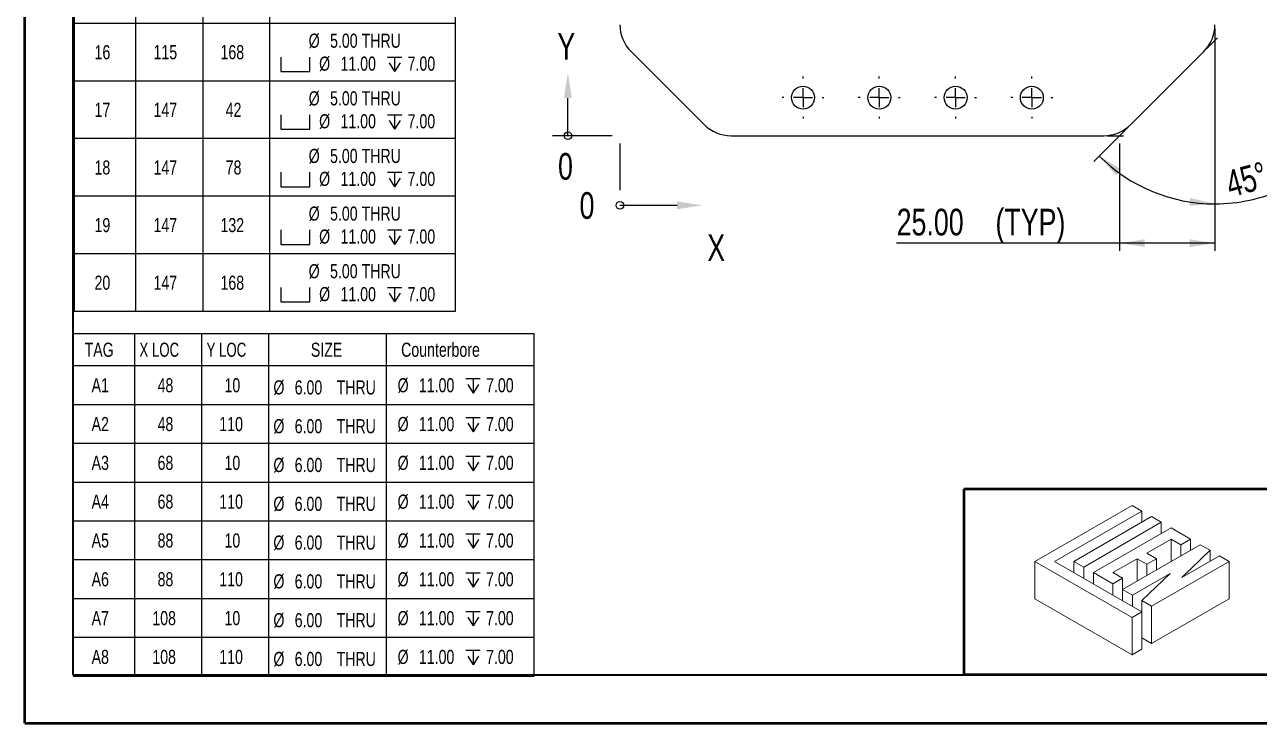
# Model space of a CAD drawing. Header units: millimetres. Extents: x 0 to 279, y 0 to 216.
# Drawn here: x 0 to 161.8, y 0 to 91.7 of the extents above; entities that cross this region are included whole.
import ezdxf

# ---------------------------------------------------------------- set-up
doc = ezdxf.new("R2010")
doc.units = ezdxf.units.MM
for name, color, linetype in [('DIM', 1, 'Continuous'), ('PAGE_BORDER', 7, 'Continuous'), ('TITLE_BLOCK_BORDER', 7, 'Continuous')]:
    doc.layers.add(name, color=color, linetype=linetype)
doc.styles.add('SLDTEXTSTYLE0', font='TXT', dxfattribs={"width": 0.75})
doc.styles.add('SLDTEXTSTYLE1', font='TXT', dxfattribs={"width": 0.7})
doc.dimstyles.new('SLDDIMSTYLE0', dxfattribs={"dimtxt": 3.5, "dimasz": 3.302, "dimexe": 0, "dimexo": 0.0625, "dimgap": 0.875, "dimtad": 1, "dimlfac": 2, "dimrnd": 1e-09, "dimzin": 4, "dimdsep": 46, "dimtxsty": 'SLDTEXTSTYLE0', "dimsah": 1, "dimcen": 0.09, "dimadec": 0, "dimazin": 1, "dimtfac": 1, "dimtofl": 0, "dimtmove": 0, "dimatfit": 3, "dimfxl": 0, "dimfrac": 2, "dimtolj": 1, "dimtzin": 12, "dimarcsym": 0})
doc.dimstyles.new('SLDDIMSTYLE1', dxfattribs={"dimtxt": 3.5, "dimasz": 3.302, "dimexe": 0, "dimexo": 0.0625, "dimgap": 0.875, "dimtad": 1, "dimdec": 4, "dimlfac": 2, "dimzin": 12, "dimdsep": 46, "dimtxsty": 'SLDTEXTSTYLE0', "dimsah": 1, "dimcen": 0.09, "dimazin": 3, "dimtfac": 1, "dimtofl": 0, "dimtmove": 0, "dimatfit": 3, "dimfxl": 0, "dimfrac": 2, "dimtolj": 1, "dimtzin": 12, "dimarcsym": 0})

# ---------------------------------------------------------------- blocks, each defined once
blk = doc.blocks.new('Lien3D Logo')
at = {"color": 7, "linetype": 'Continuous', "lineweight": 18}
for p, q in [((10.61, 16.33), (0, 10.21)), ((11.67, 15.71), (10.61, 16.33)), ((2.13, 10.21), (11.67, 15.71)), ((12.73, 15.1), (4.26, 10.21)), ((11.67, 15.71), (11.67, 14.49)), ((13.8, 14.49), (12.73, 15.1)), ((5.32, 9.59), (13.8, 14.49)), ((14.86, 13.87), (6.38, 8.98)), ((13.8, 14.49), (13.8, 13.26)), ((16.99, 12.64), (14.86, 13.87)), ((12.22, 11.12), (14.86, 12.64)), ((14.86, 12.64), (15.93, 12.03)), ((14.86, 12.64), (14.86, 10.19)), ((15.93, 12.03), (16.99, 12.64)), ((16.99, 12.64), (16.99, 11.42)), ((18.05, 12.03), (9.57, 7.13)), ((13.28, 10.5), (12.22, 11.12)), ((15.93, 12.03), (15.93, 10.8)), ((16.04, 8.45), (19.12, 11.42)), ((20.15, 10.82), (16.04, 8.45)), ((19.12, 11.42), (18.05, 12.03)), ((19.12, 11.42), (19.12, 10.22)), ((21.21, 10.21), (20.15, 10.82)), ((0, 10.21), (0, 6.12)), ((0, 10.21), (10.61, 4.08)), ((11.67, 4.7), (2.13, 10.21)), ((4.26, 10.21), (4.26, 8.98)), ((4.26, 10.21), (5.32, 9.59)), ((5.32, 9.59), (5.32, 8.36)), ((8.51, 8.98), (11.15, 10.5)), ((11.15, 10.5), (12.22, 9.89)), ((11.15, 10.5), (11.15, 8.05)), ((12.22, 9.89), (13.28, 10.5)), ((12.22, 9.89), (12.22, 8.66)), ((12.73, 5.31), (21.21, 10.21)), ((13.28, 10.5), (13.28, 9.28)), ((21.21, 10.21), (21.21, 6.12)), ((6.38, 8.98), (8.51, 7.75)), ((6.38, 8.98), (6.38, 7.75)), ((9.57, 8.36), (8.51, 8.98)), ((8.51, 7.75), (9.57, 8.36)), ((9.57, 8.36), (9.57, 7.13)), ((10.64, 6.52), (14.75, 8.89)), ((14.75, 8.89), (11.67, 5.93)), ((8.51, 7.75), (8.51, 6.52)), ((9.57, 7.13), (10.64, 6.52)), ((9.57, 7.13), (9.57, 5.91)), ((0, 6.12), (10.61, 0)), ((10.64, 6.52), (10.64, 5.29)), ((11.67, 5.93), (12.73, 5.31)), ((11.67, 5.93), (11.67, 4.7)), ((12.73, 1.23), (21.21, 6.12)), ((10.61, 4.08), (11.67, 4.7)), ((10.61, 4.08), (10.61, 0)), ((11.67, 4.7), (11.67, 0.61)), ((12.73, 5.31), (12.73, 1.23)), ((11.67, 1.84), (12.73, 1.23)), ((10.61, 0), (11.67, 0.61))]:
    blk.add_line(p, q, dxfattribs=at)
blk = doc.blocks.new('SW_SYMBOL_HOLE_SPOT')
at = {"layer": 'TITLE_BLOCK_BORDER', "color": 0}
for p, q in [((0, 875), (0, 75)), ((1600, 75), (1600, 875)), ((0, 75), (1600, 75))]:
    blk.add_line(p, q, dxfattribs=at)
blk = doc.blocks.new('SW_SYMBOL_HOLE_DEPTH')
at = {"layer": 'TITLE_BLOCK_BORDER', "color": 0}
for p, q in [((0, 875), (800, 875)), ((400, 875), (400, 75)), ((100, 555), (400, 75)), ((700, 555), (400, 75))]:
    blk.add_line(p, q, dxfattribs=at)
blk = doc.blocks.new('SW_TABLEANNOTATION_0')
at = {"layer": 'TITLE_BLOCK_BORDER', "color": 0}
for p, q in [((0, 0), (0, -155.35)), ((49.98, 0), (0, 0)), ((49.98, -155.35), (49.98, 0)), ((8.03, 0), (8.03, -4.16)), ((16.83, 0), (16.83, -4.16)), ((25.59, 0), (25.59, -4.16)), ((0, -4.16), (49.98, -4.16)), ((8.03, -4.16), (8.03, -155.35)), ((16.83, -4.16), (16.83, -155.35)), ((25.59, -4.16), (25.59, -155.35)), ((0, -11.72), (49.98, -11.72)), ((0, -19.27), (49.98, -19.27)), ((0, -26.83), (49.98, -26.83)), ((0, -34.39), (49.98, -34.39)), ((0, -41.95), (49.98, -41.95)), ((0, -49.51), (49.98, -49.51)), ((0, -57.07), (49.98, -57.07)), ((0, -64.63), (49.98, -64.63)), ((0, -72.19), (49.98, -72.19)), ((0, -79.75), (49.98, -79.75)), ((0, -87.31), (49.98, -87.31)), ((0, -94.87), (49.98, -94.87)), ((0, -102.43), (49.98, -102.43)), ((0, -109.99), (49.98, -109.99)), ((0, -117.55), (49.98, -117.55)), ((0, -125.11), (49.98, -125.11)), ((0, -132.67), (49.98, -132.67)), ((0, -140.23), (49.98, -140.23)), ((0, -147.79), (49.98, -147.79)), ((0, -155.35), (49.98, -155.35))]:
    blk.add_line(p, q, dxfattribs=at)
at = {"layer": 'TITLE_BLOCK_BORDER', "color": 0, "xscale": 0.0023657470703125, "yscale": 0.0023657470703125, "zscale": 0.0023657470703125}
for name, p in [('SW_SYMBOL_HOLE_SPOT', (27.09, -10.69)), ('SW_SYMBOL_HOLE_DEPTH', (41.04, -10.69)), ('SW_SYMBOL_HOLE_SPOT', (27.09, -18.25)), ('SW_SYMBOL_HOLE_DEPTH', (41.04, -18.25)), ('SW_SYMBOL_HOLE_SPOT', (27.09, -25.8)), ('SW_SYMBOL_HOLE_DEPTH', (41.04, -25.8)), ('SW_SYMBOL_HOLE_SPOT', (27.09, -33.36)), ('SW_SYMBOL_HOLE_DEPTH', (41.04, -33.36)), ('SW_SYMBOL_HOLE_SPOT', (27.09, -40.92)), ('SW_SYMBOL_HOLE_DEPTH', (41.04, -40.92)), ('SW_SYMBOL_HOLE_SPOT', (27.09, -48.48)), ('SW_SYMBOL_HOLE_DEPTH', (41.04, -48.48)), ('SW_SYMBOL_HOLE_SPOT', (27.09, -56.04)), ('SW_SYMBOL_HOLE_DEPTH', (41.04, -56.04)), ('SW_SYMBOL_HOLE_SPOT', (27.09, -63.6)), ('SW_SYMBOL_HOLE_DEPTH', (41.04, -63.6)), ('SW_SYMBOL_HOLE_SPOT', (27.09, -71.16)), ('SW_SYMBOL_HOLE_DEPTH', (41.04, -71.16)), ('SW_SYMBOL_HOLE_SPOT', (27.09, -78.72)), ('SW_SYMBOL_HOLE_DEPTH', (41.04, -78.72)), ('SW_SYMBOL_HOLE_SPOT', (27.09, -86.28)), ('SW_SYMBOL_HOLE_DEPTH', (41.04, -86.28)), ('SW_SYMBOL_HOLE_SPOT', (27.09, -93.84)), ('SW_SYMBOL_HOLE_DEPTH', (41.04, -93.84)), ('SW_SYMBOL_HOLE_SPOT', (27.09, -101.4)), ('SW_SYMBOL_HOLE_DEPTH', (41.04, -101.4)), ('SW_SYMBOL_HOLE_SPOT', (27.09, -108.96)), ('SW_SYMBOL_HOLE_DEPTH', (41.04, -108.96)), ('SW_SYMBOL_HOLE_SPOT', (27.09, -116.52)), ('SW_SYMBOL_HOLE_DEPTH', (41.04, -116.52)), ('SW_SYMBOL_HOLE_SPOT', (27.09, -124.08)), ('SW_SYMBOL_HOLE_DEPTH', (41.04, -124.08)), ('SW_SYMBOL_HOLE_SPOT', (27.09, -131.64)), ('SW_SYMBOL_HOLE_DEPTH', (41.04, -131.64)), ('SW_SYMBOL_HOLE_SPOT', (27.09, -139.2)), ('SW_SYMBOL_HOLE_DEPTH', (41.04, -139.2)), ('SW_SYMBOL_HOLE_SPOT', (27.09, -146.76)), ('SW_SYMBOL_HOLE_DEPTH', (41.04, -146.76)), ('SW_SYMBOL_HOLE_SPOT', (27.09, -154.32)), ('SW_SYMBOL_HOLE_DEPTH', (41.04, -154.32))]:
    blk.add_blockref(name, p, dxfattribs=at)
at = {"layer": 'TITLE_BLOCK_BORDER', "color": 0, "attachment_point": 1}
for s, insert, char_height, style in [('TAG', (1.5, -1.15), 1.852, 'SLDTEXTSTYLE0'), ('X LOC', (8.69, -1.15), 1.852, 'SLDTEXTSTYLE1'), ('Y LOC', (17.49, -1.15), 1.852, 'SLDTEXTSTYLE1'), ('SIZE', (35.63, -1.15), 1.852, 'SLDTEXTSTYLE0'), ('%%c', (30.72, -5.54), 1.852, 'SLDTEXTSTYLE0'), ('5.00 THRU', (33.52, -5.54), 1.852, 'SLDTEXTSTYLE0'), ('1', (3.33, -7.05), 1.85, 'SLDTEXTSTYLE0'), ('9', (11.75, -7.05), 1.85, 'SLDTEXTSTYLE0'), ('168', (19.16, -7.05), 1.852, 'SLDTEXTSTYLE0'), ('%%c', (32.09, -8.55), 1.852, 'SLDTEXTSTYLE0'), ('11.00', (34.89, -8.55), 1.852, 'SLDTEXTSTYLE0'), ('7.00', (43.69, -8.55), 1.852, 'SLDTEXTSTYLE0'), ('%%c', (30.72, -13.1), 1.852, 'SLDTEXTSTYLE0'), ('5.00 THRU', (33.52, -13.1), 1.852, 'SLDTEXTSTYLE0'), ('2', (3.33, -14.61), 1.85, 'SLDTEXTSTYLE0'), ('9', (11.75, -14.61), 1.85, 'SLDTEXTSTYLE0'), ('42', (19.84, -14.61), 1.852, 'SLDTEXTSTYLE0'), ('%%c', (32.09, -16.11), 1.852, 'SLDTEXTSTYLE0'), ('11.00', (34.89, -16.11), 1.852, 'SLDTEXTSTYLE0'), ('7.00', (43.69, -16.11), 1.852, 'SLDTEXTSTYLE0'), ('%%c', (30.72, -20.66), 1.852, 'SLDTEXTSTYLE0'), ('5.00 THRU', (33.52, -20.66), 1.852, 'SLDTEXTSTYLE0'), ('3', (3.33, -22.17), 1.85, 'SLDTEXTSTYLE0'), ('9', (11.75, -22.17), 1.85, 'SLDTEXTSTYLE0'), ('78', (19.84, -22.17), 1.852, 'SLDTEXTSTYLE0'), ('%%c', (32.09, -23.67), 1.852, 'SLDTEXTSTYLE0'), ('11.00', (34.89, -23.67), 1.852, 'SLDTEXTSTYLE0'), ('7.00', (43.69, -23.67), 1.852, 'SLDTEXTSTYLE0'), ('%%c', (30.72, -28.22), 1.852, 'SLDTEXTSTYLE0'), ('5.00 THRU', (33.52, -28.22), 1.852, 'SLDTEXTSTYLE0'), ('4', (3.33, -29.73), 1.85, 'SLDTEXTSTYLE0'), ('9', (11.75, -29.73), 1.85, 'SLDTEXTSTYLE0'), ('132', (19.16, -29.73), 1.852, 'SLDTEXTSTYLE0'), ('%%c', (32.09, -31.23), 1.852, 'SLDTEXTSTYLE0'), ('11.00', (34.89, -31.23), 1.852, 'SLDTEXTSTYLE0'), ('7.00', (43.69, -31.23), 1.852, 'SLDTEXTSTYLE0'), ('%%c', (30.72, -35.78), 1.852, 'SLDTEXTSTYLE0'), ('5.00 THRU', (33.52, -35.78), 1.852, 'SLDTEXTSTYLE0'), ('5', (3.33, -37.29), 1.85, 'SLDTEXTSTYLE0'), ('41', (11.07, -37.29), 1.852, 'SLDTEXTSTYLE0'), ('42', (19.84, -37.29), 1.852, 'SLDTEXTSTYLE0'), ('%%c', (32.09, -38.79), 1.852, 'SLDTEXTSTYLE0'), ('11.00', (34.89, -38.79), 1.852, 'SLDTEXTSTYLE0'), ('7.00', (43.69, -38.79), 1.852, 'SLDTEXTSTYLE0'), ('%%c', (30.72, -43.34), 1.852, 'SLDTEXTSTYLE0'), ('5.00 THRU', (33.52, -43.34), 1.852, 'SLDTEXTSTYLE0'), ('6', (3.33, -44.85), 1.85, 'SLDTEXTSTYLE0'), ('41', (11.07, -44.85), 1.852, 'SLDTEXTSTYLE0'), ('78', (19.84, -44.85), 1.852, 'SLDTEXTSTYLE0'), ('%%c', (32.09, -46.35), 1.852, 'SLDTEXTSTYLE0'), ('11.00', (34.89, -46.35), 1.852, 'SLDTEXTSTYLE0'), ('7.00', (43.69, -46.35), 1.852, 'SLDTEXTSTYLE0'), ('%%c', (30.72, -50.9), 1.852, 'SLDTEXTSTYLE0'), ('5.00 THRU', (33.52, -50.9), 1.852, 'SLDTEXTSTYLE0'), ('7', (3.33, -52.41), 1.85, 'SLDTEXTSTYLE0'), ('41', (11.07, -52.41), 1.852, 'SLDTEXTSTYLE0'), ('132', (19.16, -52.41), 1.852, 'SLDTEXTSTYLE0'), ('%%c', (32.09, -53.91), 1.852, 'SLDTEXTSTYLE0'), ('11.00', (34.89, -53.91), 1.852, 'SLDTEXTSTYLE0'), ('7.00', (43.69, -53.91), 1.852, 'SLDTEXTSTYLE0'), ('%%c', (30.72, -58.46), 1.852, 'SLDTEXTSTYLE0'), ('5.00 THRU', (33.52, -58.46), 1.852, 'SLDTEXTSTYLE0'), ('8', (3.33, -59.97), 1.85, 'SLDTEXTSTYLE0'), ('41', (11.07, -59.97), 1.852, 'SLDTEXTSTYLE0'), ('168', (19.16, -59.97), 1.852, 'SLDTEXTSTYLE0'), ('%%c', (32.09, -61.47), 1.852, 'SLDTEXTSTYLE0'), ('11.00', (34.89, -61.47), 1.852, 'SLDTEXTSTYLE0'), ('7.00', (43.69, -61.47), 1.852, 'SLDTEXTSTYLE0'), ('%%c', (30.72, -66.02), 1.852, 'SLDTEXTSTYLE0'), ('5.00 THRU', (33.52, -66.02), 1.852, 'SLDTEXTSTYLE0'), ('9', (3.33, -67.53), 1.85, 'SLDTEXTSTYLE0'), ('58', (11.07, -67.53), 1.852, 'SLDTEXTSTYLE0'), ('63', (19.84, -67.53), 1.852, 'SLDTEXTSTYLE0'), ('%%c', (32.09, -69.03), 1.852, 'SLDTEXTSTYLE0'), ('11.00', (34.89, -69.03), 1.852, 'SLDTEXTSTYLE0'), ('7.00', (43.69, -69.03), 1.852, 'SLDTEXTSTYLE0'), ('%%c', (30.72, -73.58), 1.852, 'SLDTEXTSTYLE0'), ('5.00 THRU', (33.52, -73.58), 1.852, 'SLDTEXTSTYLE0'), ('10', (2.65, -75.09), 1.852, 'SLDTEXTSTYLE0'), ('58', (11.07, -75.09), 1.852, 'SLDTEXTSTYLE0'), ('87', (19.84, -75.09), 1.852, 'SLDTEXTSTYLE0'), ('%%c', (32.09, -76.59), 1.852, 'SLDTEXTSTYLE0'), ('11.00', (34.89, -76.59), 1.852, 'SLDTEXTSTYLE0'), ('7.00', (43.69, -76.59), 1.852, 'SLDTEXTSTYLE0'), ('%%c', (30.72, -81.14), 1.852, 'SLDTEXTSTYLE0'), ('5.00 THRU', (33.52, -81.14), 1.852, 'SLDTEXTSTYLE0'), ('11', (2.65, -82.65), 1.852, 'SLDTEXTSTYLE0'), ('98', (11.07, -82.65), 1.852, 'SLDTEXTSTYLE0'), ('63', (19.84, -82.65), 1.852, 'SLDTEXTSTYLE0'), ('%%c', (32.09, -84.15), 1.852, 'SLDTEXTSTYLE0'), ('11.00', (34.89, -84.15), 1.852, 'SLDTEXTSTYLE0'), ('7.00', (43.69, -84.15), 1.852, 'SLDTEXTSTYLE0'), ('%%c', (30.72, -88.7), 1.852, 'SLDTEXTSTYLE0'), ('5.00 THRU', (33.52, -88.7), 1.852, 'SLDTEXTSTYLE0'), ('12', (2.65, -90.21), 1.852, 'SLDTEXTSTYLE0'), ('98', (11.07, -90.21), 1.852, 'SLDTEXTSTYLE0'), ('87', (19.84, -90.21), 1.852, 'SLDTEXTSTYLE0'), ('%%c', (32.09, -91.71), 1.852, 'SLDTEXTSTYLE0'), ('11.00', (34.89, -91.71), 1.852, 'SLDTEXTSTYLE0'), ('7.00', (43.69, -91.71), 1.852, 'SLDTEXTSTYLE0'), ('%%c', (30.72, -96.26), 1.852, 'SLDTEXTSTYLE0'), ('5.00 THRU', (33.52, -96.26), 1.852, 'SLDTEXTSTYLE0'), ('13', (2.65, -97.77), 1.852, 'SLDTEXTSTYLE0'), ('115', (10.38, -97.77), 1.852, 'SLDTEXTSTYLE0'), ('42', (19.84, -97.77), 1.852, 'SLDTEXTSTYLE0'), ('%%c', (32.09, -99.27), 1.852, 'SLDTEXTSTYLE0'), ('11.00', (34.89, -99.27), 1.852, 'SLDTEXTSTYLE0'), ('7.00', (43.69, -99.27), 1.852, 'SLDTEXTSTYLE0'), ('%%c', (30.72, -103.82), 1.852, 'SLDTEXTSTYLE0'), ('5.00 THRU', (33.52, -103.82), 1.852, 'SLDTEXTSTYLE0'), ('14', (2.65, -105.33), 1.852, 'SLDTEXTSTYLE0'), ('115', (10.38, -105.33), 1.852, 'SLDTEXTSTYLE0'), ('78', (19.84, -105.33), 1.852, 'SLDTEXTSTYLE0'), ('%%c', (32.09, -106.83), 1.852, 'SLDTEXTSTYLE0'), ('11.00', (34.89, -106.83), 1.852, 'SLDTEXTSTYLE0'), ('7.00', (43.69, -106.83), 1.852, 'SLDTEXTSTYLE0'), ('%%c', (30.72, -111.38), 1.852, 'SLDTEXTSTYLE0'), ('5.00 THRU', (33.52, -111.38), 1.852, 'SLDTEXTSTYLE0'), ('15', (2.65, -112.89), 1.852, 'SLDTEXTSTYLE0'), ('115', (10.38, -112.89), 1.852, 'SLDTEXTSTYLE0'), ('132', (19.16, -112.89), 1.852, 'SLDTEXTSTYLE0'), ('%%c', (32.09, -114.39), 1.852, 'SLDTEXTSTYLE0'), ('11.00', (34.89, -114.39), 1.852, 'SLDTEXTSTYLE0'), ('7.00', (43.69, -114.39), 1.852, 'SLDTEXTSTYLE0'), ('%%c', (30.72, -118.94), 1.852, 'SLDTEXTSTYLE0'), ('5.00 THRU', (33.52, -118.94), 1.852, 'SLDTEXTSTYLE0'), ('16', (2.65, -120.45), 1.852, 'SLDTEXTSTYLE0'), ('115', (10.38, -120.45), 1.852, 'SLDTEXTSTYLE0'), ('168', (19.16, -120.45), 1.852, 'SLDTEXTSTYLE0'), ('%%c', (32.09, -121.95), 1.852, 'SLDTEXTSTYLE0'), ('11.00', (34.89, -121.95), 1.852, 'SLDTEXTSTYLE0'), ('7.00', (43.69, -121.95), 1.852, 'SLDTEXTSTYLE0'), ('%%c', (30.72, -126.5), 1.852, 'SLDTEXTSTYLE0'), ('5.00 THRU', (33.52, -126.5), 1.852, 'SLDTEXTSTYLE0'), ('17', (2.65, -128.01), 1.852, 'SLDTEXTSTYLE0'), ('147', (10.38, -128.01), 1.852, 'SLDTEXTSTYLE0'), ('42', (19.84, -128.01), 1.852, 'SLDTEXTSTYLE0'), ('%%c', (32.09, -129.51), 1.852, 'SLDTEXTSTYLE0'), ('11.00', (34.89, -129.51), 1.852, 'SLDTEXTSTYLE0'), ('7.00', (43.69, -129.51), 1.852, 'SLDTEXTSTYLE0'), ('%%c', (30.72, -134.06), 1.852, 'SLDTEXTSTYLE0'), ('5.00 THRU', (33.52, -134.06), 1.852, 'SLDTEXTSTYLE0'), ('18', (2.65, -135.57), 1.852, 'SLDTEXTSTYLE0'), ('147', (10.38, -135.57), 1.852, 'SLDTEXTSTYLE0'), ('78', (19.84, -135.57), 1.852, 'SLDTEXTSTYLE0'), ('%%c', (32.09, -137.07), 1.852, 'SLDTEXTSTYLE0'), ('11.00', (34.89, -137.07), 1.852, 'SLDTEXTSTYLE0'), ('7.00', (43.69, -137.07), 1.852, 'SLDTEXTSTYLE0'), ('%%c', (30.72, -141.62), 1.852, 'SLDTEXTSTYLE0'), ('5.00 THRU', (33.52, -141.62), 1.852, 'SLDTEXTSTYLE0'), ('19', (2.65, -143.13), 1.852, 'SLDTEXTSTYLE0'), ('147', (10.38, -143.13), 1.852, 'SLDTEXTSTYLE0'), ('132', (19.16, -143.13), 1.852, 'SLDTEXTSTYLE0'), ('%%c', (32.09, -144.63), 1.852, 'SLDTEXTSTYLE0'), ('11.00', (34.89, -144.63), 1.852, 'SLDTEXTSTYLE0'), ('7.00', (43.69, -144.63), 1.852, 'SLDTEXTSTYLE0'), ('%%c', (30.72, -149.18), 1.852, 'SLDTEXTSTYLE0'), ('5.00 THRU', (33.52, -149.18), 1.852, 'SLDTEXTSTYLE0'), ('20', (2.65, -150.69), 1.852, 'SLDTEXTSTYLE0'), ('147', (10.38, -150.69), 1.852, 'SLDTEXTSTYLE0'), ('168', (19.16, -150.69), 1.852, 'SLDTEXTSTYLE0'), ('%%c', (32.09, -152.19), 1.852, 'SLDTEXTSTYLE0'), ('11.00', (34.89, -152.19), 1.852, 'SLDTEXTSTYLE0'), ('7.00', (43.69, -152.19), 1.852, 'SLDTEXTSTYLE0')]:
    blk.add_mtext(s, dxfattribs=dict(at, insert=insert, char_height=char_height, style=style))
blk = doc.blocks.new('SW_TABLEANNOTATION_1')
at = {"layer": 'TITLE_BLOCK_BORDER', "color": 0}
for p, q in [((0, 0), (0, -44.88)), ((60.42, 0), (0, 0)), ((8.03, 0), (8.03, -4.16)), ((16.83, 0), (16.83, -4.16)), ((25.59, 0), (25.59, -4.16)), ((41.03, 0), (41.03, -4.16)), ((60.42, -44.88), (60.42, 0)), ((0, -4.16), (60.42, -4.16)), ((8.03, -4.16), (8.03, -44.88)), ((16.83, -4.16), (16.83, -44.88)), ((25.59, -4.16), (25.59, -44.88)), ((41.03, -4.16), (41.03, -44.88)), ((0, -9.25), (60.42, -9.25)), ((0, -14.34), (60.42, -14.34)), ((0, -19.43), (60.42, -19.43)), ((0, -24.52), (60.42, -24.52)), ((0, -29.61), (60.42, -29.61)), ((0, -34.7), (60.42, -34.7)), ((0, -39.79), (60.42, -39.79)), ((0, -44.88), (60.42, -44.88))]:
    blk.add_line(p, q, dxfattribs=at)
at = {"layer": 'TITLE_BLOCK_BORDER', "color": 0, "xscale": 0.0023657470703125, "yscale": 0.0023657470703125, "zscale": 0.0023657470703125}
for p in [(51.48, -7.94), (51.48, -13.03), (51.48, -18.12), (51.48, -23.21), (51.48, -28.3), (51.48, -33.4), (51.48, -38.49), (51.48, -43.58)]:
    blk.add_blockref('SW_SYMBOL_HOLE_DEPTH', p, dxfattribs=at)
at = {"layer": 'TITLE_BLOCK_BORDER', "color": 0, "attachment_point": 1}
for s, insert, char_height, style in [('TAG', (1.5, -1.15), 1.852, 'SLDTEXTSTYLE0'), ('X LOC', (8.69, -1.15), 1.852, 'SLDTEXTSTYLE1'), ('Y LOC', (17.49, -1.15), 1.852, 'SLDTEXTSTYLE1'), ('SIZE', (31.16, -1.15), 1.852, 'SLDTEXTSTYLE0'), ('Counterbore', (42.99, -1.15), 1.8521, 'SLDTEXTSTYLE0'), ('A1', (2.42, -5.81), 1.852, 'SLDTEXTSTYLE0'), ('48', (11.07, -5.81), 1.852, 'SLDTEXTSTYLE0'), ('10', (19.84, -5.81), 1.852, 'SLDTEXTSTYLE0'), ('%%c', (26.25, -6.09), 1.852, 'SLDTEXTSTYLE0'), ('6.00', (29.04, -6.09), 1.852, 'SLDTEXTSTYLE0'), ('THRU', (34.53, -6.09), 1.852, 'SLDTEXTSTYLE0'), ('%%c', (42.53, -5.81), 1.852, 'SLDTEXTSTYLE0'), ('11.00', (45.32, -5.81), 1.852, 'SLDTEXTSTYLE0'), ('7.00', (54.13, -5.81), 1.852, 'SLDTEXTSTYLE0'), ('A2', (2.42, -10.9), 1.852, 'SLDTEXTSTYLE0'), ('48', (11.07, -10.9), 1.852, 'SLDTEXTSTYLE0'), ('110', (19.16, -10.9), 1.852, 'SLDTEXTSTYLE0'), ('%%c', (26.25, -11.18), 1.852, 'SLDTEXTSTYLE0'), ('6.00', (29.04, -11.18), 1.852, 'SLDTEXTSTYLE0'), ('THRU', (34.53, -11.18), 1.852, 'SLDTEXTSTYLE0'), ('%%c', (42.53, -10.9), 1.852, 'SLDTEXTSTYLE0'), ('11.00', (45.32, -10.9), 1.852, 'SLDTEXTSTYLE0'), ('7.00', (54.13, -10.9), 1.852, 'SLDTEXTSTYLE0'), ('A3', (2.42, -15.99), 1.852, 'SLDTEXTSTYLE0'), ('68', (11.07, -15.99), 1.852, 'SLDTEXTSTYLE0'), ('10', (19.84, -15.99), 1.852, 'SLDTEXTSTYLE0'), ('%%c', (42.53, -15.99), 1.852, 'SLDTEXTSTYLE0'), ('11.00', (45.32, -15.99), 1.852, 'SLDTEXTSTYLE0'), ('7.00', (54.13, -15.99), 1.852, 'SLDTEXTSTYLE0'), ('%%c', (26.25, -16.27), 1.852, 'SLDTEXTSTYLE0'), ('6.00', (29.04, -16.27), 1.852, 'SLDTEXTSTYLE0'), ('THRU', (34.53, -16.27), 1.852, 'SLDTEXTSTYLE0'), ('%%c', (42.53, -21.08), 1.852, 'SLDTEXTSTYLE0'), ('A4', (2.42, -21.08), 1.852, 'SLDTEXTSTYLE0'), ('68', (11.07, -21.08), 1.852, 'SLDTEXTSTYLE0'), ('110', (19.16, -21.08), 1.852, 'SLDTEXTSTYLE0'), ('%%c', (26.25, -21.36), 1.852, 'SLDTEXTSTYLE0'), ('6.00', (29.04, -21.36), 1.852, 'SLDTEXTSTYLE0'), ('THRU', (34.53, -21.36), 1.852, 'SLDTEXTSTYLE0'), ('11.00', (45.32, -21.08), 1.852, 'SLDTEXTSTYLE0'), ('7.00', (54.13, -21.08), 1.852, 'SLDTEXTSTYLE0'), ('A5', (2.42, -26.17), 1.852, 'SLDTEXTSTYLE0'), ('88', (11.07, -26.17), 1.852, 'SLDTEXTSTYLE0'), ('10', (19.84, -26.17), 1.852, 'SLDTEXTSTYLE0'), ('%%c', (26.25, -26.45), 1.852, 'SLDTEXTSTYLE0'), ('6.00', (29.04, -26.45), 1.852, 'SLDTEXTSTYLE0'), ('THRU', (34.53, -26.45), 1.852, 'SLDTEXTSTYLE0'), ('%%c', (42.53, -26.17), 1.852, 'SLDTEXTSTYLE0'), ('11.00', (45.32, -26.17), 1.852, 'SLDTEXTSTYLE0'), ('7.00', (54.13, -26.17), 1.852, 'SLDTEXTSTYLE0'), ('A6', (2.42, -31.26), 1.852, 'SLDTEXTSTYLE0'), ('88', (11.07, -31.26), 1.852, 'SLDTEXTSTYLE0'), ('110', (19.16, -31.26), 1.852, 'SLDTEXTSTYLE0'), ('%%c', (26.25, -31.54), 1.852, 'SLDTEXTSTYLE0'), ('6.00', (29.04, -31.54), 1.852, 'SLDTEXTSTYLE0'), ('THRU', (34.53, -31.54), 1.852, 'SLDTEXTSTYLE0'), ('%%c', (42.53, -31.26), 1.852, 'SLDTEXTSTYLE0'), ('11.00', (45.32, -31.26), 1.852, 'SLDTEXTSTYLE0'), ('7.00', (54.13, -31.26), 1.852, 'SLDTEXTSTYLE0'), ('A7', (2.42, -36.36), 1.852, 'SLDTEXTSTYLE0'), ('108', (10.38, -36.36), 1.852, 'SLDTEXTSTYLE0'), ('10', (19.84, -36.36), 1.852, 'SLDTEXTSTYLE0'), ('%%c', (26.25, -36.63), 1.852, 'SLDTEXTSTYLE0'), ('6.00', (29.04, -36.63), 1.852, 'SLDTEXTSTYLE0'), ('THRU', (34.53, -36.63), 1.852, 'SLDTEXTSTYLE0'), ('%%c', (42.53, -36.36), 1.852, 'SLDTEXTSTYLE0'), ('11.00', (45.32, -36.36), 1.852, 'SLDTEXTSTYLE0'), ('7.00', (54.13, -36.36), 1.852, 'SLDTEXTSTYLE0'), ('A8', (2.42, -41.45), 1.852, 'SLDTEXTSTYLE0'), ('108', (10.38, -41.45), 1.852, 'SLDTEXTSTYLE0'), ('110', (19.16, -41.45), 1.852, 'SLDTEXTSTYLE0'), ('%%c', (26.25, -41.72), 1.852, 'SLDTEXTSTYLE0'), ('6.00', (29.04, -41.72), 1.852, 'SLDTEXTSTYLE0'), ('THRU', (34.53, -41.72), 1.852, 'SLDTEXTSTYLE0'), ('%%c', (42.53, -41.45), 1.852, 'SLDTEXTSTYLE0'), ('11.00', (45.32, -41.45), 1.852, 'SLDTEXTSTYLE0'), ('7.00', (54.13, -41.45), 1.852, 'SLDTEXTSTYLE0')]:
    blk.add_mtext(s, dxfattribs=dict(at, insert=insert, char_height=char_height, style=style))
blk = doc.blocks.new('_D')
at = {"layer": 'DIM'}
for p, q in [((156.02, 88.59), (156.02, 62)), ((143.52, 76.09), (143.52, 62)), ((143.52, 63), (114.3, 63)), ((156.02, 63), (143.52, 63))]:
    blk.add_line(p, q, dxfattribs=at)
for points in [[(143.52, 63), (146.82, 62.49), (146.82, 63.51)], [(156.02, 63), (152.72, 63.51), (152.72, 62.49)]]:
    blk.add_solid(points, dxfattribs=at)
at = {"layer": 'DIM', "char_height": 3.5, "attachment_point": 1, "style": 'SLDTEXTSTYLE0'}
for s, insert in [('25.00', (114.3, 67.51)), ('(TYP)', (127.25, 67.51))]:
    blk.add_mtext(s, dxfattribs=dict(at, insert=insert))
blk = doc.blocks.new('_D_1')
at = {"layer": 'DIM'}
for p, q in [((156.02, 90.66), (156.02, 67.15)), ((144.28, 77.85), (140.16, 73.72))]:
    blk.add_line(p, q, dxfattribs=at)
for start, end in [(225, 270), (270, 294.7376)]:
    blk.add_arc((156.02, 89.59), 21.44, start, end, dxfattribs=at)
for points in [[(140.86, 74.43), (143.04, 71.9), (143.7, 72.67)], [(156.02, 68.15), (152.77, 68.91), (152.69, 67.9)]]:
    blk.add_solid(points, dxfattribs=at)
at = {"layer": 'DIM', "insert": (157.13, 72.34), "char_height": 3.5, "attachment_point": 1, "rotation": 15.4138, "style": 'SLDTEXTSTYLE0'}
blk.add_mtext('45°', dxfattribs=at)
blk = doc.blocks.new('SW_CENTERMARKSYMBOL_0')
at = {"layer": 'TITLE_BLOCK_BORDER', "color": 0}
for p, q in [((0, 2.5), (0, 2.75)), ((-2.5, 0), (-2.75, 0)), ((0, 0), (-1.25, 0)), ((0, 0), (0, 1.25)), ((0, 0), (0, -1.25)), ((0, 0), (1.25, 0)), ((2.5, 0), (2.75, 0)), ((0, -2.5), (0, -2.75))]:
    blk.add_line(p, q, dxfattribs=at)
blk = doc.blocks.new('SW_CENTERMARKSYMBOL_4')
at = {"layer": 'TITLE_BLOCK_BORDER', "color": 0}
for p, q in [((0, 2.5), (0, 2.75)), ((0, 0), (-1.25, 0)), ((0, 0), (0, 1.25)), ((0, 0), (0, -1.25)), ((0, 0), (1.25, 0)), ((2.5, 0), (2.75, 0)), ((-2.5, 0), (-2.75, 0)), ((0, -2.5), (0, -2.75))]:
    blk.add_line(p, q, dxfattribs=at)
blk = doc.blocks.new('SW_CENTERMARKSYMBOL_5')
at = {"layer": 'TITLE_BLOCK_BORDER', "color": 0}
for p, q in [((0, 2.5), (0, 2.75)), ((0, 0), (-1.25, 0)), ((0, 0), (0, 1.25)), ((0, 0), (0, -1.25)), ((0, 0), (1.25, 0)), ((2.5, 0), (2.75, 0)), ((-2.5, 0), (-2.75, 0)), ((0, -2.5), (0, -2.75))]:
    blk.add_line(p, q, dxfattribs=at)
blk = doc.blocks.new('SW_CENTERMARKSYMBOL_6')
at = {"layer": 'TITLE_BLOCK_BORDER', "color": 0}
for p, q in [((0, 2.5), (0, 2.75)), ((-2.5, 0), (-2.75, 0)), ((0, 0), (-1.25, 0)), ((0, 0), (0, 1.25)), ((0, 0), (0, -1.25)), ((0, 0), (1.25, 0)), ((2.5, 0), (2.75, 0)), ((0, -2.5), (0, -2.75))]:
    blk.add_line(p, q, dxfattribs=at)
blk = doc.blocks.new('SW_DATUMORIGIN_0')
at = {"layer": 'TITLE_BLOCK_BORDER', "color": 0}
for p, q in [((-6.82, 1), (-6.82, 5.94)), ((-1, 1), (-8.82, 1)), ((0, 0), (0, -6.13)), ((0, -8.13), (7.49, -8.13))]:
    blk.add_line(p, q, dxfattribs=at)
for centre in [(-6.82, 1), (0, -8.13)]:
    blk.add_circle(centre, 0.5, dxfattribs=at)
for points in [[(-6.82, 9.25), (-7.33, 5.94), (-6.31, 5.94)], [(10.79, -8.13), (7.49, -7.62), (7.49, -8.64)]]:
    blk.add_solid(points, dxfattribs=at)
at = {"layer": 'TITLE_BLOCK_BORDER', "color": 0, "char_height": 3.5, "attachment_point": 1, "style": 'SLDTEXTSTYLE0'}
for s, insert in [('Y', (-8.2, 14.48)), ('0', (-8.11, -1.27)), ('0', (-5.29, -6.4)), ('X', (11.45, -11.95))]:
    blk.add_mtext(s, dxfattribs=dict(at, insert=insert))

msp = doc.modelspace()

# ---------------------------------------------------------------- linework, layer by layer
at = {"color": 7, "linetype": 'Continuous', "lineweight": 50}
for q in [(0, 215.9), (279.4, 0)]:
    msp.add_line((0, 0), q, dxfattribs=at)
at = {"color": 7, "linetype": 'Continuous', "lineweight": 25}
for p, q in [((79.486792, 88.124203), (89.05786, 78.553135)), ((144.98679, 78.553135), (154.557858, 88.124203)), ((92.593393, 77.088671), (141.451257, 77.088671))]:
    msp.add_line(p, q, dxfattribs=at)
for centre in [(102.022325, 82.088669), (112.022325, 82.088669), (122.022325, 82.088669), (132.022325, 82.088669)]:
    msp.add_circle(centre, 1.5, dxfattribs=at)
for centre, start, end in [((83.022325, 91.659737), 180, 225), ((151.022325, 91.659737), 315, 0), ((92.593393, 82.088669), 225, 270), ((141.451257, 82.088669), 270, 315)]:
    msp.add_arc(centre, 5, start, end, dxfattribs=at)
at = {"layer": 'PAGE_BORDER', "lineweight": 35}
for q in [(6.35, 209.55), (273.05, 6.35)]:
    msp.add_line((6.35, 6.35), q, dxfattribs=at)
at = {"layer": 'TITLE_BLOCK_BORDER'}
for p, q in [((156.022325, 91.159737), (156.022325, 89.088669)), ((154.911412, 88.477757), (156.375879, 89.942223)), ((144.633238, 78.199582), (143.168772, 76.735116)), ((141.951257, 77.088669), (144.022325, 77.088669))]:
    msp.add_line(p, q, dxfattribs=at)
at = {"layer": 'TITLE_BLOCK_BORDER', "lineweight": 50}
for p, q in [((123.087346, 30.707932), (123.087346, 6.35)), ((166.179712, 30.707932), (123.087346, 30.707932)), ((166.179712, 6.35), (123.087346, 6.35))]:
    msp.add_line(p, q, dxfattribs=at)

# ---------------------------------------------------------------- block references
at = {"layer": 'TITLE_BLOCK_BORDER'}
for name, p in [('SW_TABLEANNOTATION_0', (6.504838, 209.422674)), ('SW_DATUMORIGIN_0', (78.022325, 76.088669)), ('SW_CENTERMARKSYMBOL_6', (102.022325, 82.088669)), ('SW_CENTERMARKSYMBOL_0', (112.022325, 82.088669)), ('SW_CENTERMARKSYMBOL_5', (122.022325, 82.088669)), ('SW_CENTERMARKSYMBOL_4', (132.022325, 82.088669)), ('SW_TABLEANNOTATION_1', (6.35, 51.089017))]:
    msp.add_blockref(name, p, dxfattribs=at)
at = {"layer": 'TITLE_BLOCK_BORDER', "xscale": 1.2, "yscale": 1.2, "zscale": 1.2}
msp.add_blockref('Lien3D Logo', (132.432085, 8.997466), dxfattribs=at)

# ---------------------------------------------------------------- dimensions: what is measured, and where the dimension line sits
at = {"layer": 'DIM'}
dim = msp.add_angular_dim_2l(base=(147.819099, 69.78433), line1=((156.022325, 91.659737), (156.022325, 167.088669)), line2=((144.986791, 78.553136), (154.557859, 88.124203)), dimstyle='SLDDIMSTYLE1', dxfattribs=at)
dim.commit()
dim.dimension.update_dxf_attribs({"geometry": '_D_1', "text_midpoint": (161.719765, 68.923627), "dimtype": 162})
dim = msp.add_linear_dim(base=(143.522325, 62.997561), p1=(156.022325, 89.588669), p2=(143.522325, 77.088669), angle=0, text='<> (TYP)', dimstyle='SLDDIMSTYLE0', dxfattribs=at)
dim.commit()
dim.dimension.update_dxf_attribs({"geometry": '_D', "text_midpoint": (126.240728, 62.997561), "dimtype": 160})

doc.saveas('drawing.dxf')
